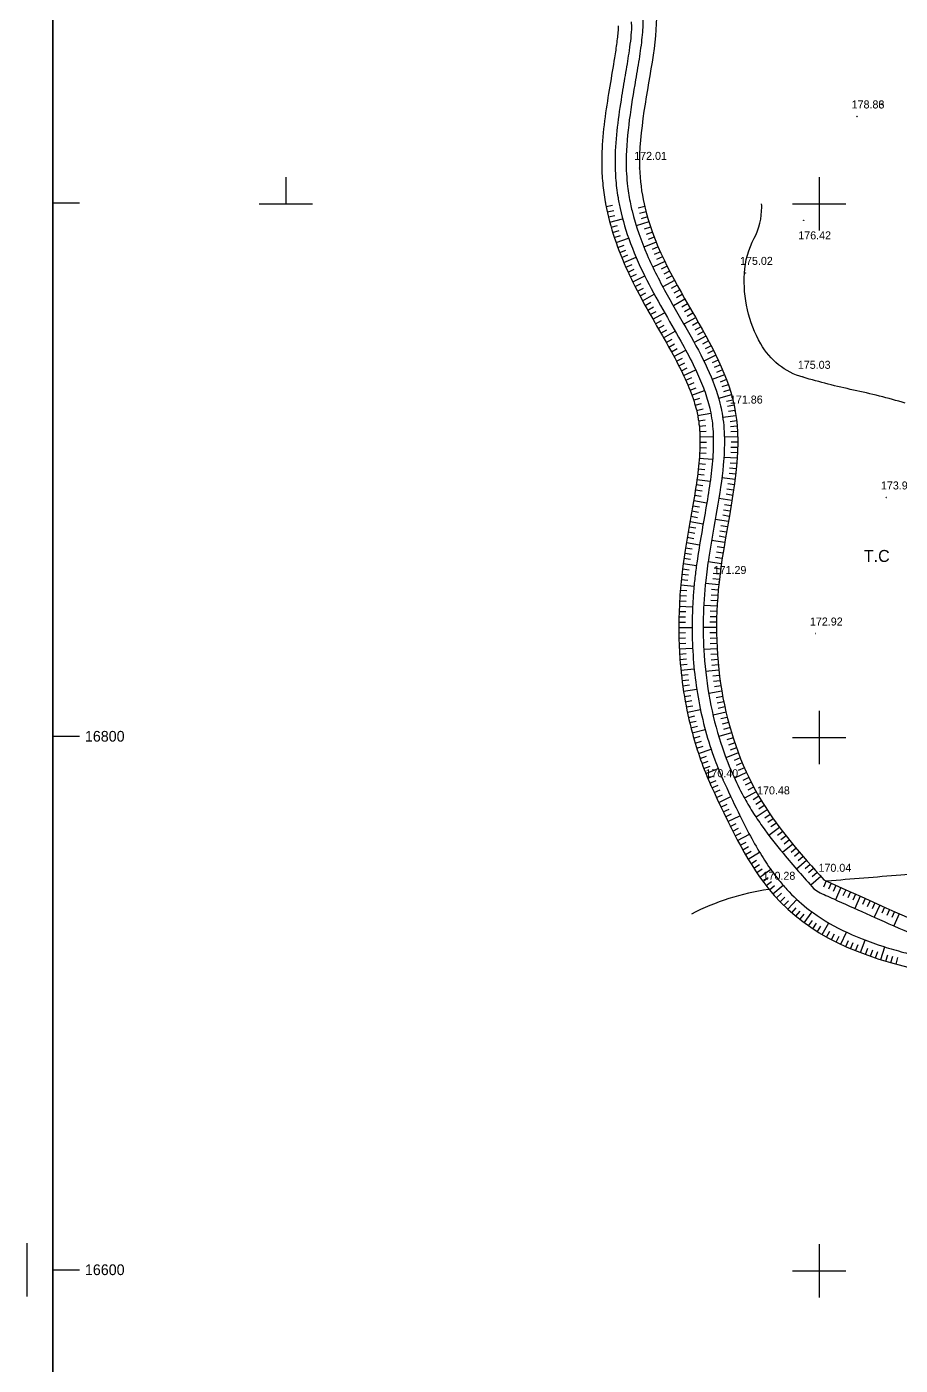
# Model space of a CAD drawing. Extents: x -83928 to -81707, y 15464 to 18601.
# Drawn here: x -83897 to -83570, y 16565 to 17066 of the extents above; entities that cross this region are included whole.
import ezdxf
from ezdxf.enums import TextEntityAlignment as Align

# ---------------------------------------------------------------- set-up
doc = ezdxf.new("R2010")
doc.units = 0
doc.header["$MEASUREMENT"] = 0
doc.linetypes.add('ACAD_ISO03W100', pattern=[30, 12, -18])
for name, color, linetype in [('ALT', 7, 'Continuous'), ('CarPerim', 7, 'Continuous'), ('Carroyage 1', 7, 'Continuous'), ('CarTexte', 7, 'Continuous'), ('CNiv_1', 1, 'Continuous'), ('CONST', 7, 'Continuous'), ('ECOULEMENT', 160, 'ACAD_ISO03W100'), ('POINTS', 3, 'Continuous'), ('Talus', 5, 'Continuous')]:
    doc.layers.add(name, color=color, linetype=linetype)

msp = doc.modelspace()

# ---------------------------------------------------------------- linework, layer by layer
at = {"layer": 'CarPerim'}
for p, q in [((-83887.33, 18600.42), (-83887.33, 17000.42)), ((-83887.33, 17000.42), (-83887.33, 15477.8))]:
    msp.add_line(p, q, dxfattribs=at)
at = {"layer": 'Carroyage 1'}
for p, q in [((-83800, 17010), (-83800, 17000)), ((-83600, 17010), (-83600, 17000)), ((-83887.33, 17000.42), (-83877.33, 17000.42)), ((-83810, 17000), (-83790, 17000)), ((-83610, 17000), (-83590, 17000)), ((-83610, 17000), (-83590, 17000)), ((-83600, 17000), (-83600, 16990)), ((-83887.33, 16810.42), (-83887.33, 16790.42)), ((-83600, 16810), (-83600, 16790)), ((-83887.33, 16800.42), (-83877.33, 16800.42)), ((-83610, 16800), (-83590, 16800)), ((-83897.14, 16610.42), (-83897.14, 16590.42)), ((-83887.33, 16610.42), (-83887.33, 16590.42)), ((-83600, 16610), (-83600, 16590)), ((-83887.33, 16600.42), (-83877.33, 16600.42)), ((-83610, 16600), (-83590, 16600))]:
    msp.add_line(p, q, dxfattribs=at)
at = {"layer": 'CNiv_1', "color": 0}
msp.add_lwpolyline([(-81721.1, 18600.42), (-81721.1, 15464.43), (-83887.33, 15464.43), (-83887.33, 18600.42)], close=True, dxfattribs=at)
at = {"layer": 'CNiv_1'}
for points, elevation in [([(-83567.67, 16925.33, 0.017001), (-83587.1, 16930.23, -0.017484), (-83606, 16935, -0.196137), (-83621.86, 16947.56, -0.143641), (-83628, 16974, -0.108133), (-83624.31, 16987.2, 0.125219), (-83621.5, 16998.75, 0.005275), (-83621.53, 17000)], 175), ([(-83545, 16750.33, -0.003104), (-83569.38, 16748.33, 0.002558), (-83597.07, 16746.08, 0.002558)], 170), ([(-83618.72, 16743.04, 0.000015), (-83619, 16743, 0.081901), (-83647.9, 16733.75)], 170)]:
    msp.add_lwpolyline(points, format="xyb", dxfattribs=dict(at, elevation=elevation))
at = {"layer": 'ECOULEMENT', "linetype": 'ByBlock', "extrusion": (0.000932032, -0.005533, 0.999984)}
for p, q in [((-83670.52, 17068.25, 200.13), (-83670.28, 17066.42, 200.11)), ((-83601.93, 16743.26, 196), (-83600.26, 16742.04, 195.98))]:
    msp.add_line(p, q, dxfattribs=at)
at = {"layer": 'ECOULEMENT', "linetype": 'ByBlock'}
for points, knots in [([(-83830.23, 17287.07, 203.26), (-83827.51, 17285.57, 203.24), (-83824.82, 17284.09, 203.21), (-83819.79, 17281.2, 203.16), (-83817.45, 17279.79, 203.14), (-83813.17, 17276.99, 203.09), (-83811.22, 17275.61, 203.07), (-83808.19, 17273.23, 203.03), (-83807.04, 17272.27, 203.01), (-83804.83, 17270.25, 202.98), (-83803.76, 17269.21, 202.97), (-83800.67, 17265.98, 202.92), (-83798.77, 17263.67, 202.88), (-83793.59, 17256.55, 202.78), (-83790.69, 17251.35, 202.71), (-83785.75, 17240.17, 202.56), (-83783.72, 17234.18, 202.48), (-83780.36, 17221.65, 202.32), (-83779.03, 17215.1, 202.24), (-83776.28, 17197.86, 202.02), (-83775.24, 17186.94, 201.89), (-83774.3, 17173.56, 201.72), (-83774.13, 17170.98, 201.69), (-83773.88, 17166.88, 201.64), (-83773.79, 17165.36, 201.62), (-83773.63, 17162.69, 201.59), (-83773.56, 17161.55, 201.58), (-83773.43, 17159.25, 201.55), (-83773.36, 17158.09, 201.53), (-83773.11, 17154.63, 201.49), (-83772.91, 17152.31, 201.46), (-83772.35, 17147.84, 201.41), (-83772, 17145.69, 201.38), (-83771.16, 17141.91, 201.33), (-83770.73, 17140.27, 201.31), (-83769.9, 17137.77, 201.28), (-83769.58, 17136.88, 201.27), (-83768.52, 17134.24, 201.23), (-83767.7, 17132.53, 201.21), (-83765.86, 17129.24, 201.16), (-83764.85, 17127.65, 201.14), (-83760.91, 17122.07, 201.06), (-83757.56, 17118.39, 201.01), (-83752.53, 17113.6, 200.93), (-83751.01, 17112.23, 200.91), (-83748.34, 17109.93, 200.87), (-83747.19, 17108.97, 200.86), (-83744.85, 17107.1, 200.83), (-83743.67, 17106.18, 200.82), (-83740.08, 17103.5, 200.77), (-83737.61, 17101.82, 200.74), (-83731.06, 17097.86, 200.68), (-83726.83, 17095.76, 200.64), (-83720.46, 17093.42, 200.59), (-83718.6, 17092.83, 200.58), (-83715.38, 17091.95, 200.56), (-83714.04, 17091.62, 200.55), (-83711.33, 17091.04, 200.53), (-83709.97, 17090.79, 200.52), (-83705.86, 17090.1, 200.5), (-83703.1, 17089.73, 200.49), (-83696.8, 17089, 200.46), (-83693.27, 17088.65, 200.45), (-83686.59, 17087.87, 200.42), (-83683.43, 17087.44, 200.4), (-83678.73, 17086.49, 200.37), (-83676.99, 17086.05, 200.36), (-83674.19, 17085.11, 200.34), (-83673.08, 17084.63, 200.33), (-83671.62, 17083.84, 200.32), (-83671.16, 17083.55, 200.32), (-83670.48, 17083.05, 200.31), (-83670.22, 17082.85, 200.3), (-83669.76, 17082.43, 200.3), (-83669.54, 17082.21, 200.29), (-83668.92, 17081.53, 200.28), (-83668.55, 17081.03, 200.28), (-83667.88, 17079.91, 200.26), (-83667.59, 17079.29, 200.25), (-83667.06, 17077.89, 200.23), (-83666.84, 17077.13, 200.22), (-83666.28, 17074.63, 200.19), (-83666.08, 17072.69, 200.17), (-83665.99, 17068.35, 200.12), (-83666.1, 17065.96, 200.09), (-83666.57, 17060.86, 200.03), (-83666.93, 17058.15, 200), (-83667.78, 17052.49, 199.93), (-83668.28, 17049.54, 199.9), (-83669.62, 17041.67, 199.81), (-83670.48, 17036.63, 199.75), (-83671.83, 17026.44, 199.63), (-83672.31, 17021.3, 199.57), (-83672.36, 17014.59, 199.49), (-83672.32, 17012.95, 199.47), (-83672.13, 17009.72, 199.43), (-83671.99, 17008.13, 199.41), (-83671.53, 17004.33, 199.36), (-83671.17, 17002.14, 199.34), (-83670.72, 17000, 199.31)], [0, 0, 0, 0, 9.138787, 9.138787, 17.56416, 17.56416, 25.260352, 25.260352, 30.28287, 30.28287, 35.305388, 35.305388, 45.350425, 45.350425, 64.720492, 64.720492, 84.090558, 84.090558, 103.460624, 103.460624, 133.997086, 133.997086, 141.320115, 141.320115, 145.687262, 145.687262, 148.980281, 148.980281, 152.2733, 152.2733, 158.859337, 158.859337, 164.98289, 164.98289, 169.656938, 169.656938, 172.230332, 172.230332, 177.377121, 177.377121, 182.523909, 182.523909, 196.096598, 196.096598, 201.79541, 201.79541, 206.070107, 206.070107, 210.344803, 210.344803, 218.894196, 218.894196, 232.123931, 232.123931, 237.348737, 237.348737, 240.941197, 240.941197, 244.533658, 244.533658, 251.718579, 251.718579, 261.143982, 261.143982, 270.569384, 270.569384, 276.955429, 276.955429, 282.300633, 282.300633, 285.22463, 285.22463, 287.202598, 287.202598, 289.180565, 289.180565, 293.136501, 293.136501, 297.092437, 297.092437, 301.048372, 301.048372, 308.882033, 308.882033, 316.715694, 316.715694, 324.549354, 324.549354, 332.383015, 332.383015, 344.985249, 344.985249, 357.587484, 357.587484, 361.673134, 361.673134, 365.758783, 365.758783, 371.554392, 371.554392, 371.554392, 371.554392]), ([(-83827.83, 17291.45, 203.31), (-83819.67, 17286.97, 203.23), (-83775.97, 17262.97, 202.8), (-83770.19, 17194.47, 201.96), (-83767.15, 17135, 201.24), (-83744.19, 17111.26, 200.88), (-83712.87, 17091.38, 200.54), (-83643.3, 17096.85, 200.39), (-83670.7, 17034.91, 199.73), (-83666.57, 17004.33, 199.35), (-83665.61, 17000, 199.29)], [0, 0, 0, 0, 27.360031, 146.587102, 172.356963, 203.464582, 238.970025, 287.011846, 359.983844, 372.535882, 372.535882, 372.535882, 372.535882]), ([(-83827.83, 17291.45, 203.31), (-83819.67, 17286.97, 203.23), (-83775.97, 17262.97, 202.8), (-83770.19, 17194.47, 201.96), (-83767.15, 17135, 201.24), (-83744.19, 17111.26, 200.88), (-83712.87, 17091.38, 200.54), (-83643.3, 17096.85, 200.39), (-83670.7, 17034.91, 199.73), (-83666.57, 17004.33, 199.35), (-83665.61, 17000, 199.29)], [0, 0, 0, 0, 27.360031, 146.587102, 172.356963, 203.464582, 238.970025, 287.011846, 359.983844, 372.535882, 372.535882, 372.535882, 372.535882]), ([(-83675.28, 17066.71, 200.13), (-83675.3, 17066.36, 200.12), (-83675.32, 17066, 200.12), (-83675.46, 17064.05, 200.09), (-83675.65, 17062.34, 200.07), (-83676.11, 17058.69, 200.03), (-83676.4, 17056.76, 200.01), (-83677.24, 17051.43, 199.95), (-83677.86, 17047.87, 199.91), (-83679.1, 17040.47, 199.82), (-83679.73, 17036.63, 199.78), (-83680.77, 17028.74, 199.69), (-83681.19, 17024.7, 199.64), (-83681.48, 17018.78, 199.57), (-83681.52, 17016.96, 199.55), (-83681.5, 17013.89, 199.51), (-83681.47, 17012.66, 199.49), (-83681.35, 17010.22, 199.46), (-83681.26, 17009.01, 199.45), (-83680.93, 17005.42, 199.41), (-83680.61, 17003.08, 199.38), (-83680.16, 17000.52, 199.34), (-83680.11, 17000.26, 199.34), (-83680.06, 17000, 199.34)], [313.813405, 313.813405, 313.813405, 313.813405, 315.118123, 315.118123, 320.744784, 320.744784, 326.371444, 326.371444, 335.698653, 335.698653, 345.025863, 345.025863, 354.353073, 354.353073, 358.466552, 358.466552, 361.206136, 361.206136, 363.94572, 363.94572, 369.424889, 369.424889, 370.051749, 370.051749, 370.051749, 370.051749]), ([(-83675.28, 17066.71, 200.13), (-83675.3, 17066.36, 200.12), (-83675.32, 17066, 200.12), (-83675.46, 17064.05, 200.09), (-83675.65, 17062.34, 200.07), (-83676.11, 17058.69, 200.03), (-83676.4, 17056.76, 200.01), (-83677.24, 17051.43, 199.95), (-83677.86, 17047.87, 199.91), (-83679.1, 17040.47, 199.82), (-83679.73, 17036.63, 199.78), (-83680.77, 17028.74, 199.69), (-83681.19, 17024.7, 199.64), (-83681.48, 17018.78, 199.57), (-83681.52, 17016.96, 199.55), (-83681.5, 17013.89, 199.51), (-83681.47, 17012.66, 199.49), (-83681.35, 17010.22, 199.46), (-83681.26, 17009.01, 199.45), (-83680.93, 17005.42, 199.41), (-83680.61, 17003.08, 199.38), (-83680.16, 17000.52, 199.34), (-83680.11, 17000.26, 199.34), (-83680.06, 17000, 199.34)], [313.813405, 313.813405, 313.813405, 313.813405, 315.118123, 315.118123, 320.744784, 320.744784, 326.371444, 326.371444, 335.698653, 335.698653, 345.025863, 345.025863, 354.353073, 354.353073, 358.466552, 358.466552, 361.206136, 361.206136, 363.94572, 363.94572, 369.424889, 369.424889, 370.051749, 370.051749, 370.051749, 370.051749]), ([(-83670.28, 17066.42, 200.11), (-83670.44, 17063.75, 200.07), (-83670.78, 17060.76, 200.04), (-83671.61, 17054.94, 199.97), (-83672.06, 17052.16, 199.94), (-83673.03, 17046.4, 199.87), (-83673.55, 17043.42, 199.84), (-83674.66, 17036.61, 199.76), (-83675.24, 17032.74, 199.72), (-83676.13, 17024.91, 199.63), (-83676.44, 17020.94, 199.58), (-83676.52, 17015.77, 199.52), (-83676.51, 17014.56, 199.5), (-83676.44, 17012.15, 199.47), (-83676.38, 17010.96, 199.46), (-83676.11, 17007.25, 199.41), (-83675.81, 17004.78, 199.38), (-83675.27, 17001.57, 199.34), (-83675.12, 17000.78, 199.33), (-83674.97, 17000, 199.32)], [313.813405, 313.813405, 313.813405, 313.813405, 322.993776, 322.993776, 330.589275, 330.589275, 338.184775, 338.184775, 347.606037, 347.606037, 357.027299, 357.027299, 359.879782, 359.879782, 362.732265, 362.732265, 368.829347, 368.829347, 370.829307, 370.829307, 370.829307, 370.829307]), ([(-83680.06, 17000, 199.34), (-83679.23, 16995.51, 199.28), (-83678.07, 16991.22, 199.23), (-83675.25, 16982.79, 199.12), (-83673.56, 16978.67, 199.06), (-83669.93, 16970.8, 198.95), (-83667.99, 16967.05, 198.9), (-83664.08, 16959.85, 198.8), (-83662.1, 16956.4, 198.76), (-83658.27, 16949.73, 198.66), (-83656.43, 16946.52, 198.62), (-83653.05, 16940.31, 198.53), (-83651.51, 16937.3, 198.49), (-83648.86, 16931.49, 198.42), (-83647.75, 16928.69, 198.38), (-83646.56, 16924.92, 198.33), (-83646.27, 16923.87, 198.32), (-83645.82, 16922.06, 198.29), (-83645.65, 16921.28, 198.28), (-83645.39, 16919.94, 198.27), (-83645.3, 16919.36, 198.26), (-83645.12, 16918.19, 198.24), (-83645.05, 16917.6, 198.24), (-83644.85, 16915.79, 198.21), (-83644.76, 16914.55, 198.2), (-83644.6, 16910.39, 198.15), (-83644.7, 16907.33, 198.11), (-83645.23, 16900.85, 198.04), (-83645.66, 16897.44, 198), (-83646.74, 16890.33, 197.91), (-83647.38, 16886.63, 197.87), (-83648.73, 16878.98, 197.78), (-83649.43, 16875.03, 197.74), (-83650.43, 16868.76, 197.67), (-83650.76, 16866.51, 197.64), (-83651.26, 16862.74, 197.6), (-83651.44, 16861.23, 197.58), (-83651.97, 16856.36, 197.52), (-83652.23, 16853, 197.48), (-83652.73, 16842.92, 197.36), (-83652.67, 16836.19, 197.28), (-83651.5, 16820.03, 197.08), (-83649.97, 16810.65, 196.96), (-83645.71, 16794.86, 196.76), (-83643.41, 16788.32, 196.67), (-83640.58, 16782, 196.59)], [370.051749, 370.051749, 370.051749, 370.051749, 380.825452, 380.825452, 392.226016, 392.226016, 403.62658, 403.62658, 415.027144, 415.027144, 426.427707, 426.427707, 437.828271, 437.828271, 449.228835, 449.228835, 453.669195, 453.669195, 457.022788, 457.022788, 459.539616, 459.539616, 462.056445, 462.056445, 467.090101, 467.090101, 478.371146, 478.371146, 489.652191, 489.652191, 500.933236, 500.933236, 512.214281, 512.214281, 518.376147, 518.376147, 522.400761, 522.400761, 531.282948, 531.282948, 549.047322, 549.047322, 574.233149, 574.233149, 592.709848, 592.709848, 592.709848, 592.709848]), ([(-83680.06, 17000, 199.34), (-83679.23, 16995.51, 199.28), (-83678.07, 16991.22, 199.23), (-83675.25, 16982.79, 199.12), (-83673.56, 16978.67, 199.06), (-83669.93, 16970.8, 198.95), (-83667.99, 16967.05, 198.9), (-83664.08, 16959.85, 198.8), (-83662.1, 16956.4, 198.76), (-83658.27, 16949.73, 198.66), (-83656.43, 16946.52, 198.62), (-83653.05, 16940.31, 198.53), (-83651.51, 16937.3, 198.49), (-83648.86, 16931.49, 198.42), (-83647.75, 16928.69, 198.38), (-83646.56, 16924.92, 198.33), (-83646.27, 16923.87, 198.32), (-83645.82, 16922.06, 198.29), (-83645.65, 16921.28, 198.28), (-83645.39, 16919.94, 198.27), (-83645.3, 16919.36, 198.26), (-83645.12, 16918.19, 198.24), (-83645.05, 16917.6, 198.24), (-83644.85, 16915.79, 198.21), (-83644.76, 16914.55, 198.2), (-83644.6, 16910.39, 198.15), (-83644.7, 16907.33, 198.11), (-83645.23, 16900.85, 198.04), (-83645.66, 16897.44, 198), (-83646.74, 16890.33, 197.91), (-83647.38, 16886.63, 197.87), (-83648.73, 16878.98, 197.78), (-83649.43, 16875.03, 197.74), (-83650.43, 16868.76, 197.67), (-83650.76, 16866.51, 197.64), (-83651.26, 16862.74, 197.6), (-83651.44, 16861.23, 197.58), (-83651.97, 16856.36, 197.52), (-83652.23, 16853, 197.48), (-83652.73, 16842.92, 197.36), (-83652.67, 16836.19, 197.28), (-83651.5, 16820.03, 197.08), (-83649.97, 16810.65, 196.96), (-83645.71, 16794.86, 196.76), (-83643.41, 16788.32, 196.67), (-83640.58, 16782, 196.59)], [370.051749, 370.051749, 370.051749, 370.051749, 380.825452, 380.825452, 392.226016, 392.226016, 403.62658, 403.62658, 415.027144, 415.027144, 426.427707, 426.427707, 437.828271, 437.828271, 449.228835, 449.228835, 453.669195, 453.669195, 457.022788, 457.022788, 459.539616, 459.539616, 462.056445, 462.056445, 467.090101, 467.090101, 478.371146, 478.371146, 489.652191, 489.652191, 500.933236, 500.933236, 512.214281, 512.214281, 518.376147, 518.376147, 522.400761, 522.400761, 531.282948, 531.282948, 549.047322, 549.047322, 574.233149, 574.233149, 592.709848, 592.709848, 592.709848, 592.709848]), ([(-83674.97, 17000, 199.32), (-83674.08, 16995.48, 199.26), (-83672.84, 16991.15, 199.21), (-83669.65, 16982.15, 199.09), (-83667.61, 16977.53, 199.03), (-83663.25, 16968.71, 198.91), (-83660.93, 16964.49, 198.85), (-83656.31, 16956.34, 198.74), (-83654.02, 16952.4, 198.68), (-83650.21, 16945.6, 198.59), (-83648.64, 16942.68, 198.55), (-83646.06, 16937.46, 198.48), (-83644.99, 16935.13, 198.45), (-83643.13, 16930.53, 198.39), (-83642.33, 16928.26, 198.36), (-83641.36, 16924.88, 198.31), (-83641.08, 16923.75, 198.3), (-83640.55, 16921.32, 198.27), (-83640.32, 16920.02, 198.25), (-83639.97, 16917.36, 198.22), (-83639.85, 16916, 198.2), (-83639.61, 16911.83, 198.15), (-83639.64, 16908.92, 198.11), (-83640, 16902.9, 198.04), (-83640.33, 16899.77, 198.01), (-83641.2, 16893.34, 197.93), (-83641.73, 16890.03, 197.89), (-83642.89, 16883.25, 197.82), (-83643.52, 16879.78, 197.78), (-83644.74, 16872.71, 197.69), (-83645.33, 16869.1, 197.65), (-83646.1, 16863.63, 197.59), (-83646.34, 16861.8, 197.57), (-83646.77, 16858.03, 197.52), (-83646.95, 16856.09, 197.5), (-83647.26, 16852.2, 197.46), (-83647.37, 16850.26, 197.43), (-83647.62, 16844.43, 197.36), (-83647.65, 16840.54, 197.32), (-83647.32, 16828.92, 197.18), (-83646.53, 16821.23, 197.08), (-83643.74, 16806.13, 196.89), (-83641.74, 16798.73, 196.79), (-83638.15, 16789.04, 196.67), (-83637.13, 16786.52, 196.63), (-83636.02, 16784.04, 196.6)], [370.829307, 370.829307, 370.829307, 370.829307, 382.405527, 382.405527, 395.981707, 395.981707, 409.557886, 409.557886, 423.134066, 423.134066, 433.685086, 433.685086, 442.402159, 442.402159, 451.119233, 451.119233, 455.497301, 455.497301, 460.593747, 460.593747, 465.690193, 465.690193, 475.883086, 475.883086, 486.075978, 486.075978, 496.26887, 496.26887, 506.461762, 506.461762, 516.654655, 516.654655, 521.682185, 521.682185, 526.971758, 526.971758, 532.261332, 532.261332, 542.84048, 542.84048, 563.998775, 563.998775, 585.15707, 585.15707, 592.709848, 592.709848, 592.709848, 592.709848]), ([(-83670.72, 17000, 199.31), (-83670.54, 16999.12, 199.3), (-83670.34, 16998.25, 199.29), (-83668.73, 16991.61, 199.2), (-83666.76, 16986.14, 199.13), (-83662.19, 16975.7, 198.99), (-83659.6, 16970.73, 198.92), (-83654.27, 16961.11, 198.79), (-83651.54, 16956.46, 198.72), (-83646.41, 16947.35, 198.6), (-83644, 16942.89, 198.54), (-83639.93, 16934.04, 198.42), (-83638.28, 16929.66, 198.36), (-83636.87, 16924.04, 198.29), (-83636.6, 16922.82, 198.27), (-83636.11, 16920.07, 198.24), (-83635.91, 16918.53, 198.22), (-83635.63, 16915.38, 198.18), (-83635.54, 16913.78, 198.16), (-83635.46, 16908.91, 198.1), (-83635.62, 16905.55, 198.06), (-83636.44, 16896.72, 197.96), (-83637.32, 16891.1, 197.89), (-83639.3, 16879.56, 197.76), (-83640.41, 16873.64, 197.69), (-83641.77, 16864.69, 197.59), (-83642.17, 16861.75, 197.55), (-83643.5, 16849.46, 197.41), (-83643.72, 16840.07, 197.3), (-83642.32, 16819.52, 197.05), (-83640.29, 16808.43, 196.91), (-83635.6, 16793.96, 196.72), (-83634.15, 16790.12, 196.67), (-83631.22, 16783.47, 196.58), (-83629.81, 16780.62, 196.54), (-83627.24, 16775.9, 196.47), (-83626.13, 16774.01, 196.45), (-83623.8, 16770.3, 196.4), (-83622.59, 16768.49, 196.37), (-83618.82, 16763.15, 196.29), (-83616.14, 16759.74, 196.25), (-83609.65, 16751.9, 196.13), (-83605.77, 16747.56, 196.07), (-83601.93, 16743.26, 196)], [371.554392, 371.554392, 371.554392, 371.554392, 373.930083, 373.930083, 389.825561, 389.825561, 405.721039, 405.721039, 421.616516, 421.616516, 437.511994, 437.511994, 453.407472, 453.407472, 457.787077, 457.787077, 463.259762, 463.259762, 468.732447, 468.732447, 479.677817, 479.677817, 496.870174, 496.870174, 514.062532, 514.062532, 522.339136, 522.339136, 548.44304, 548.44304, 580.263148, 580.263148, 592.041207, 592.041207, 601.207113, 601.207113, 607.526406, 607.526406, 613.845699, 613.845699, 626.484285, 626.484285, 643.622626, 643.622626, 643.622626, 643.622626]), ([(-83665.61, 17000, 199.29), (-83659.05, 16970.47, 198.92), (-83618.57, 16931.78, 198.32), (-83644.4, 16851.66, 197.44), (-83633.68, 16786.29, 196.62), (-83606.51, 16755.88, 196.17), (-83598.2, 16746.6, 196.03)], [372.535882, 372.535882, 372.535882, 372.535882, 458.160844, 522.362247, 606.574802, 643.622626, 643.622626, 643.622626, 643.622626]), ([(-83665.61, 17000, 199.29), (-83659.05, 16970.47, 198.92), (-83618.57, 16931.78, 198.32), (-83644.4, 16851.66, 197.44), (-83633.68, 16786.29, 196.62), (-83606.51, 16755.88, 196.17), (-83598.2, 16746.6, 196.03)], [372.535882, 372.535882, 372.535882, 372.535882, 458.160844, 522.362247, 606.574802, 643.622626, 643.622626, 643.622626, 643.622626]), ([(-83636.04, 16784.1, 196.6), (-83634.16, 16780.03, 196.55), (-83632.29, 16775.99, 196.49), (-83627.7, 16766.56, 196.36), (-83624.95, 16761.27, 196.29), (-83620.65, 16754.22, 196.19), (-83619.27, 16752.12, 196.16), (-83616.8, 16748.66, 196.11), (-83615.72, 16747.26, 196.09), (-83613.51, 16744.57, 196.05), (-83612.36, 16743.29, 196.04), (-83608.81, 16739.59, 195.98), (-83606.28, 16737.33, 195.94), (-83599.82, 16732.41, 195.87), (-83595.72, 16729.89, 195.82), (-83586.51, 16725.37, 195.74), (-83581.41, 16723.36, 195.7), (-83573.32, 16720.81, 195.64), (-83570.82, 16720.09, 195.63), (-83566.29, 16718.9, 195.6), (-83564.32, 16718.42, 195.59), (-83560.24, 16717.49, 195.56), (-83558.13, 16717.03, 195.55), (-83552.11, 16715.77, 195.52), (-83548.14, 16714.96, 195.49), (-83540.36, 16713.2, 195.45), (-83536.56, 16712.26, 195.42), (-83530.86, 16710.46, 195.38), (-83528.8, 16709.72, 195.37), (-83524.92, 16708.02, 195.34), (-83523.1, 16707.08, 195.32), (-83520.37, 16705.22, 195.29), (-83519.36, 16704.42, 195.28), (-83517.51, 16702.59, 195.25), (-83516.68, 16701.57, 195.23), (-83515.45, 16699.51, 195.2), (-83515.01, 16698.52, 195.19), (-83514.37, 16696.42, 195.16), (-83514.18, 16695.32, 195.15), (-83514.11, 16693.58, 195.13), (-83514.13, 16692.95, 195.12), (-83514.23, 16691.83, 195.11), (-83514.3, 16691.34, 195.1), (-83514.48, 16690.39, 195.09), (-83514.59, 16689.93, 195.09), (-83515.08, 16688.12, 195.07), (-83515.57, 16686.84, 195.05), (-83516.64, 16684.35, 195.03), (-83517.23, 16683.14, 195.01), (-83518.39, 16680.77, 194.99), (-83518.97, 16679.61, 194.98), (-83520.03, 16677.39, 194.95), (-83520.51, 16676.33, 194.94), (-83521.1, 16674.8, 194.92), (-83521.27, 16674.29, 194.92), (-83521.64, 16673.06, 194.91), (-83521.79, 16672.35, 194.9), (-83521.99, 16670.98, 194.88), (-83522.03, 16670.32, 194.87), (-83522.01, 16668.63, 194.85), (-83521.87, 16667.62, 194.84), (-83521.33, 16665.59, 194.81), (-83520.93, 16664.56, 194.8), (-83519.86, 16662.48, 194.77), (-83519.19, 16661.41, 194.76), (-83517.59, 16659.26, 194.73), (-83516.66, 16658.17, 194.71), (-83513.51, 16654.89, 194.66), (-83510.94, 16652.7, 194.63), (-83505.19, 16648.33, 194.56), (-83502.01, 16646.15, 194.52), (-83495.37, 16641.8, 194.45), (-83491.91, 16639.62, 194.41), (-83486.57, 16636.19, 194.35), (-83484.68, 16634.97, 194.33), (-83481.68, 16632.97, 194.3), (-83480.55, 16632.2, 194.29), (-83478.34, 16630.66, 194.26), (-83477.25, 16629.89, 194.25), (-83474.05, 16627.58, 194.21), (-83471.99, 16626.05, 194.18), (-83465.98, 16621.48, 194.11), (-83462.22, 16618.51, 194.06), (-83454.59, 16612.57, 193.97), (-83450.76, 16609.66, 193.92), (-83443.21, 16604.52, 193.83), (-83439.51, 16602.3, 193.8), (-83433.94, 16599.68, 193.75), (-83432.11, 16598.93, 193.73), (-83428.96, 16597.84, 193.71), (-83427.65, 16597.45, 193.7), (-83424.97, 16596.79, 193.68), (-83423.6, 16596.5, 193.68), (-83419.39, 16595.81, 193.66), (-83416.45, 16595.56, 193.64), (-83407.4, 16595.31, 193.61), (-83400.98, 16595.84, 193.6), (-83387.81, 16597.77, 193.58), (-83381.04, 16599.17, 193.58), (-83371.49, 16601.38, 193.57), (-83368.67, 16602.06, 193.57), (-83363.06, 16603.43, 193.57), (-83360.27, 16604.12, 193.57), (-83351.93, 16606.17, 193.57), (-83346.42, 16607.5, 193.57), (-83336.29, 16609.65, 193.56), (-83331.69, 16610.52, 193.56), (-83323.43, 16611.72, 193.55), (-83319.79, 16612.13, 193.54), (-83313.78, 16612.55, 193.53), (-83311.42, 16612.65, 193.52), (-83306.69, 16612.71, 193.51), (-83304.32, 16612.66, 193.5), (-83297.2, 16612.31, 193.47), (-83292.45, 16611.79, 193.45), (-83278.25, 16609.4, 193.38), (-83268.85, 16606.69, 193.31), (-83255.62, 16601.22, 193.21), (-83251.57, 16599.31, 193.17), (-83243.09, 16594.81, 193.09), (-83238.67, 16592.14, 193.04), (-83231.88, 16587.53, 192.97), (-83229.43, 16585.76, 192.94), (-83224.62, 16582.04, 192.88), (-83222.25, 16580.09, 192.85), (-83215.38, 16574.02, 192.75), (-83211.09, 16569.66, 192.69), (-83203.5, 16560.41, 192.55), (-83200.2, 16555.52, 192.48), (-83196.5, 16548.1, 192.38), (-83195.5, 16545.76, 192.35), (-83193.94, 16541.26, 192.29), (-83193.35, 16539.1, 192.26), (-83192.41, 16534.36, 192.2), (-83192.13, 16531.81, 192.17), (-83191.95, 16526.72, 192.11), (-83192.06, 16524.17, 192.08), (-83192.8, 16517.25, 192), (-83193.76, 16512.88, 191.95), (-83196.35, 16504.23, 191.85), (-83197.97, 16499.93, 191.81), (-83201.62, 16491.37, 191.72), (-83203.65, 16487.11, 191.67), (-83208.76, 16476.78, 191.56), (-83211.93, 16470.72, 191.5), (-83217.85, 16458.68, 191.37), (-83220.61, 16452.71, 191.31), (-83223.49, 16445.03, 191.23), (-83224.11, 16443.25, 191.21), (-83225.26, 16439.68, 191.17), (-83225.8, 16437.89, 191.15), (-83227.29, 16432.5, 191.09), (-83228.14, 16428.88, 191.05), (-83230.61, 16416.86, 190.91), (-83231.78, 16408.36, 190.81), (-83232.96, 16399.74, 190.71)], [0, 0, 0, 0, 12.921922, 12.921922, 31.007344, 31.007344, 39.175766, 39.175766, 45.158972, 45.158972, 51.142179, 51.142179, 63.108591, 63.108591, 79.36852, 79.36852, 95.628448, 95.628448, 102.462963, 102.462963, 107.482534, 107.482534, 112.502105, 112.502105, 121.529669, 121.529669, 130.557233, 130.557233, 136.053573, 136.053573, 141.549912, 141.549912, 145.105644, 145.105644, 148.661377, 148.661377, 151.475291, 151.475291, 154.289206, 154.289206, 155.863305, 155.863305, 157.086562, 157.086562, 158.309819, 158.309819, 161.953134, 161.953134, 165.596448, 165.596448, 169.239763, 169.239763, 172.883078, 172.883078, 174.875795, 174.875795, 177.972295, 177.972295, 181.068795, 181.068795, 186.053798, 186.053798, 191.0388, 191.0388, 196.023803, 196.023803, 201.008806, 201.008806, 210.935564, 210.935564, 220.862323, 220.862323, 230.789081, 230.789081, 236.25587, 236.25587, 239.605583, 239.605583, 242.955297, 242.955297, 249.654723, 249.654723, 263.053576, 263.053576, 277.972828, 277.972828, 292.892079, 292.892079, 300.083353, 300.083353, 305.092885, 305.092885, 310.102416, 310.102416, 320.12148, 320.12148, 339.900943, 339.900943, 359.680405, 359.680405, 368.005418, 368.005418, 376.330431, 376.330431, 392.980457, 392.980457, 406.869599, 406.869599, 417.742702, 417.742702, 424.703575, 424.703575, 431.664447, 431.664447, 445.586192, 445.586192, 473.429682, 473.429682, 485.91182, 485.91182, 500.053504, 500.053504, 508.214076, 508.214076, 516.374648, 516.374648, 532.695791, 532.695791, 549.016934, 549.016934, 556.318908, 556.318908, 562.836698, 562.836698, 570.405635, 570.405635, 577.974571, 577.974571, 591.132953, 591.132953, 604.291334, 604.291334, 617.449715, 617.449715, 636.322466, 636.322466, 655.195218, 655.195218, 660.908099, 660.908099, 666.620981, 666.620981, 678.046745, 678.046745, 704.4386, 704.4386, 704.4386, 704.4386]), ([(-83600.26, 16742.04, 195.98), (-83598.36, 16741.18, 195.97), (-83596.45, 16740.31, 195.95), (-83590.63, 16737.68, 195.9), (-83586.64, 16735.89, 195.87), (-83573.7, 16730.09, 195.76), (-83563.76, 16725.7, 195.67), (-83549.3, 16719.43, 195.55), (-83547.79, 16718.78, 195.54), (-83545.12, 16717.62, 195.52), (-83543.98, 16717.13, 195.51), (-83541.66, 16716.14, 195.49), (-83540.48, 16715.63, 195.48), (-83536.92, 16714.14, 195.45), (-83534.52, 16713.17, 195.43), (-83530.37, 16711.64, 195.4), (-83528.61, 16711.04, 195.38), (-83525.6, 16710.17, 195.36), (-83524.34, 16709.85, 195.36), (-83522.12, 16709.43, 195.34), (-83521.16, 16709.29, 195.34), (-83519.4, 16709.17, 195.33), (-83518.62, 16709.17, 195.33), (-83517.14, 16709.3, 195.33), (-83516.47, 16709.41, 195.33), (-83515.2, 16709.78, 195.33), (-83514.61, 16710, 195.33), (-83513.44, 16710.63, 195.33), (-83512.86, 16711.03, 195.34), (-83511.82, 16712.03, 195.34), (-83511.35, 16712.62, 195.35), (-83510.62, 16713.89, 195.36), (-83510.35, 16714.57, 195.37), (-83510.07, 16715.67, 195.38), (-83510, 16716.1, 195.39), (-83509.96, 16716.52, 195.39)], [0, 0, 0, 0, 7.979379, 7.979379, 23.938138, 23.938138, 55.855654, 55.855654, 59.483437, 59.483437, 62.079803, 62.079803, 64.67617, 64.67617, 69.868902, 69.868902, 73.851345, 73.851345, 76.876408, 76.876408, 79.267268, 79.267268, 81.208717, 81.208717, 82.787649, 82.787649, 84.088857, 84.088857, 85.390064, 85.390064, 86.691271, 86.691271, 87.992479, 87.992479, 88.82087, 88.82087, 88.82087, 88.82087])]:
    msp.add_open_spline(points, degree=3, knots=knots, dxfattribs=at)
for points in [[(-83640.58, 16782, 196.59), (-83619.17, 16743.6, 196.06), (-83563.77, 16713.17, 195.52), (-83519.21, 16692.4, 195.13), (-83526.23, 16675.17, 194.95), (-83484.25, 16628.67, 194.25), (-83428.06, 16592.41, 193.64), (-83367.59, 16597.18, 193.51), (-83309.91, 16607.67, 193.45), (-83232.38, 16581.68, 192.9), (-83197.77, 16535.71, 192.24), (-83227.83, 16447.67, 191.27), (-83237.92, 16400.42, 190.73)], [(-83640.58, 16782, 196.59), (-83619.17, 16743.6, 196.06), (-83563.77, 16713.17, 195.52), (-83519.21, 16692.4, 195.13), (-83526.23, 16675.17, 194.95), (-83484.25, 16628.67, 194.25), (-83428.06, 16592.41, 193.64), (-83367.59, 16597.18, 193.51), (-83309.91, 16607.67, 193.45), (-83232.38, 16581.68, 192.9), (-83197.77, 16535.71, 192.24), (-83227.83, 16447.67, 191.27), (-83237.92, 16400.42, 190.73)], [(-83598.2, 16746.6, 196.03), (-83542.76, 16722.05, 195.56), (-83514.93, 16717.09, 195.41), (-83516.68, 16724.84, 195.51)]]:
    msp.add_spline(points, degree=3, dxfattribs=at)
at = {"layer": 'POINTS', "extrusion": (0.002059, -0.012217, 0.999923)}
for centre in [(-83586.01, 17031.83, -182.42), (-83586, 17031.85, -182.42), (-83667.55, 17012.56, -182.42), (-83606.02, 16992.89, -182.42), (-83606.01, 16992.9, -182.42), (-83627.86, 16973.17, -182.42), (-83627.85, 16973.19, -182.42), (-83606.2, 16934.2, -182.42), (-83606.18, 16934.22, -182.42), (-83631.64, 16921.19, -182.42), (-83575.02, 16888.97, -182.42), (-83575.01, 16888.99, -182.42), (-83637.75, 16857.28, -182.42), (-83601.63, 16837.97, -182.42), (-83601.63, 16837.97, -182.42), (-83640.83, 16781.09, -182.42), (-83640.83, 16781.09, -182.42), (-83621.46, 16774.66, -182.42), (-83621.46, 16774.66, -182.42), (-83598.43, 16745.64, -182.42), (-83598.43, 16745.64, -182.42), (-83619.4, 16742.64, -182.42), (-83619.4, 16742.64, -182.42)]:
    msp.add_circle(centre, 0.05, dxfattribs=at)
at = {"layer": 'Talus'}
for p, q in [((-83679.87, 16999.02, 199.33), (-83677.42, 16999.5, 199.32)), ((-83679.46, 16997.06, 199.3), (-83677.02, 16997.6, 199.3)), ((-83665.39, 16999.03, 199.28), (-83667.82, 16998.45, 199.28)), ((-83664.9, 16997.09, 199.26), (-83667.32, 16996.45, 199.26)), ((-83679.01, 16995.11, 199.28), (-83676.58, 16995.7, 199.28)), ((-83678.52, 16993.17, 199.25), (-83673.69, 16994.46, 199.25)), ((-83677.98, 16991.25, 199.23), (-83675.58, 16991.94, 199.23)), ((-83663.79, 16993.24, 199.21), (-83668.56, 16991.75, 199.2)), ((-83664.37, 16995.16, 199.23), (-83666.77, 16994.46, 199.23)), ((-83663.17, 16991.34, 199.18), (-83665.54, 16990.54, 199.18)), ((-83677.41, 16989.33, 199.2), (-83675.02, 16990.07, 199.2)), ((-83676.8, 16987.43, 199.18), (-83674.43, 16988.21, 199.18)), ((-83676.15, 16985.54, 199.15), (-83671.44, 16987.2, 199.16)), ((-83662.51, 16989.45, 199.16), (-83664.86, 16988.6, 199.15)), ((-83661.81, 16987.58, 199.13), (-83664.15, 16986.68, 199.13)), ((-83675.47, 16983.66, 199.13), (-83673.13, 16984.53, 199.13)), ((-83674.76, 16981.79, 199.1), (-83672.43, 16982.7, 199.11)), ((-83661.08, 16985.72, 199.11), (-83665.71, 16983.84, 199.1)), ((-83660.31, 16983.88, 199.08), (-83662.61, 16982.89, 199.08)), ((-83659.51, 16982.04, 199.06), (-83661.79, 16981.02, 199.05)), ((-83674.01, 16979.93, 199.08), (-83671.7, 16980.88, 199.08)), ((-83673.24, 16978.09, 199.05), (-83668.64, 16980.06, 199.06)), ((-83672.43, 16976.26, 199.03), (-83670.15, 16977.28, 199.03)), ((-83657.82, 16978.42, 199.01), (-83662.32, 16976.24, 199)), ((-83658.68, 16980.22, 199.03), (-83660.94, 16979.17, 199.03)), ((-83656.94, 16976.62, 198.98), (-83659.18, 16975.51, 198.98)), ((-83671.6, 16974.44, 199), (-83669.34, 16975.49, 199.01)), ((-83670.75, 16972.63, 198.98), (-83668.5, 16973.71, 198.98)), ((-83669.88, 16970.83, 198.95), (-83665.39, 16973.05, 198.97)), ((-83654.17, 16971.3, 198.91), (-83658.58, 16968.93, 198.9)), ((-83656.04, 16974.84, 198.96), (-83658.26, 16973.7, 198.95)), ((-83655.11, 16973.06, 198.94), (-83657.33, 16971.9, 198.93)), ((-83668.98, 16969.04, 198.93), (-83666.75, 16970.17, 198.94)), ((-83668.06, 16967.26, 198.91), (-83665.85, 16968.42, 198.91)), ((-83667.13, 16965.49, 198.88), (-83664.93, 16966.67, 198.89)), ((-83666.19, 16963.73, 198.86), (-83661.79, 16966.12, 198.87)), ((-83653.22, 16969.54, 198.89), (-83655.41, 16968.34, 198.88)), ((-83652.25, 16967.79, 198.86), (-83654.44, 16966.57, 198.86)), ((-83651.28, 16966.04, 198.84), (-83653.46, 16964.82, 198.83)), ((-83665.23, 16961.98, 198.83), (-83663.04, 16963.18, 198.84)), ((-83664.26, 16960.23, 198.81), (-83662.07, 16961.45, 198.82)), ((-83650.29, 16964.3, 198.81), (-83654.64, 16961.83, 198.8)), ((-83649.3, 16962.56, 198.79), (-83651.47, 16961.32, 198.78)), ((-83648.31, 16960.83, 198.77), (-83650.48, 16959.58, 198.76)), ((-83663.28, 16958.49, 198.79), (-83661.1, 16959.71, 198.79)), ((-83662.29, 16956.75, 198.76), (-83657.95, 16959.22, 198.78)), ((-83661.3, 16955.01, 198.74), (-83659.13, 16956.25, 198.75)), ((-83646.32, 16957.36, 198.72), (-83650.66, 16954.88, 198.7)), ((-83647.32, 16959.09, 198.74), (-83649.48, 16957.85, 198.73)), ((-83660.3, 16953.27, 198.71), (-83658.14, 16954.52, 198.72)), ((-83659.31, 16951.54, 198.69), (-83657.14, 16952.78, 198.7)), ((-83658.32, 16949.8, 198.67), (-83653.97, 16952.28, 198.68)), ((-83645.33, 16955.62, 198.69), (-83647.51, 16954.39, 198.69)), ((-83644.35, 16953.88, 198.67), (-83646.53, 16952.65, 198.66)), ((-83643.37, 16952.13, 198.65), (-83645.56, 16950.92, 198.64)), ((-83657.33, 16948.06, 198.64), (-83655.15, 16949.3, 198.65)), ((-83656.35, 16946.32, 198.62), (-83654.17, 16947.54, 198.63)), ((-83655.38, 16944.57, 198.59), (-83653.19, 16945.78, 198.6)), ((-83642.41, 16950.38, 198.62), (-83646.8, 16947.99, 198.61)), ((-83641.46, 16948.62, 198.6), (-83643.66, 16947.44, 198.59)), ((-83640.52, 16946.85, 198.57), (-83642.74, 16945.7, 198.57)), ((-83654.42, 16942.82, 198.57), (-83650.02, 16945.2, 198.58)), ((-83653.48, 16941.05, 198.54), (-83651.26, 16942.22, 198.55)), ((-83638.72, 16943.28, 198.53), (-83643.21, 16941.09, 198.51)), ((-83639.61, 16945.07, 198.55), (-83641.84, 16943.95, 198.54)), ((-83637.85, 16941.48, 198.5), (-83640.12, 16940.42, 198.5)), ((-83652.55, 16939.28, 198.52), (-83650.33, 16940.42, 198.53)), ((-83651.65, 16937.49, 198.5), (-83649.41, 16938.6, 198.5)), ((-83650.78, 16935.69, 198.47), (-83646.26, 16937.83, 198.48)), ((-83635.45, 16935.98, 198.43), (-83640.09, 16934.12, 198.42)), ((-83637.02, 16939.66, 198.48), (-83639.3, 16938.64, 198.47)), ((-83636.22, 16937.83, 198.45), (-83638.52, 16936.85, 198.45)), ((-83649.95, 16933.88, 198.45), (-83647.67, 16934.9, 198.45)), ((-83649.15, 16932.04, 198.42), (-83646.84, 16933.02, 198.43)), ((-83648.39, 16930.19, 198.4), (-83646.07, 16931.11, 198.4)), ((-83634.73, 16934.12, 198.4), (-83637.07, 16933.24, 198.4)), ((-83634.05, 16932.24, 198.38), (-83636.41, 16931.42, 198.38)), ((-83647.69, 16928.32, 198.37), (-83642.98, 16930.01, 198.38)), ((-83647.04, 16926.43, 198.35), (-83644.66, 16927.2, 198.35)), ((-83632.85, 16928.42, 198.33), (-83637.66, 16927.06, 198.33)), ((-83633.42, 16930.34, 198.35), (-83635.81, 16929.59, 198.35)), ((-83632.33, 16926.49, 198.3), (-83634.75, 16925.88, 198.3)), ((-83646.46, 16924.52, 198.32), (-83644.05, 16925.2, 198.32)), ((-83645.95, 16922.58, 198.3), (-83643.52, 16923.17, 198.3)), ((-83645.53, 16920.63, 198.27), (-83640.62, 16921.58, 198.27)), ((-83631.87, 16924.55, 198.28), (-83634.32, 16924.02, 198.28)), ((-83631.48, 16922.58, 198.25), (-83633.94, 16922.14, 198.26)), ((-83645.19, 16918.66, 198.25), (-83642.72, 16919.02, 198.25)), ((-83644.95, 16916.67, 198.22), (-83642.46, 16916.92, 198.22)), ((-83631.16, 16920.61, 198.23), (-83636.11, 16919.9, 198.24)), ((-83630.91, 16918.63, 198.2), (-83633.4, 16918.35, 198.21)), ((-83630.72, 16916.64, 198.18), (-83633.22, 16916.44, 198.19)), ((-83644.78, 16914.68, 198.2), (-83642.29, 16914.83, 198.19)), ((-83644.69, 16912.68, 198.18), (-83639.7, 16912.82, 198.16)), ((-83644.67, 16910.68, 198.15), (-83642.17, 16910.67, 198.14)), ((-83630.53, 16912.64, 198.13), (-83635.52, 16912.53, 198.15)), ((-83630.6, 16914.64, 198.16), (-83633.09, 16914.52, 198.16)), ((-83630.51, 16910.64, 198.11), (-83633.01, 16910.65, 198.11)), ((-83644.79, 16906.68, 198.1), (-83642.29, 16906.55, 198.09)), ((-83644.7, 16908.68, 198.13), (-83642.2, 16908.61, 198.12)), ((-83630.61, 16906.64, 198.06), (-83633.11, 16906.76, 198.07)), ((-83630.54, 16908.64, 198.08), (-83633.03, 16908.71, 198.09)), ((-83645.29, 16900.71, 198.03), (-83642.81, 16900.43, 198.02)), ((-83645.09, 16902.69, 198.06), (-83642.6, 16902.46, 198.05)), ((-83644.92, 16904.69, 198.08), (-83639.93, 16904.31, 198.06)), ((-83630.72, 16904.65, 198.04), (-83635.71, 16904.98, 198.05)), ((-83631.06, 16900.66, 197.99), (-83633.54, 16900.91, 198)), ((-83630.87, 16902.65, 198.01), (-83633.36, 16902.86, 198.02)), ((-83645.79, 16896.74, 197.99), (-83640.83, 16896.06, 197.96)), ((-83645.53, 16898.72, 198.01), (-83643.05, 16898.41, 198)), ((-83631.51, 16896.69, 197.94), (-83636.47, 16897.32, 197.97)), ((-83631.27, 16898.67, 197.97), (-83633.75, 16898.96, 197.98)), ((-83646.68, 16890.8, 197.92), (-83644.22, 16890.4, 197.91)), ((-83646.37, 16892.78, 197.94), (-83643.9, 16892.39, 197.93)), ((-83646.07, 16894.76, 197.96), (-83643.6, 16894.39, 197.95)), ((-83632.35, 16890.75, 197.87), (-83634.82, 16891.13, 197.89)), ((-83632.05, 16892.73, 197.9), (-83634.53, 16893.09, 197.91)), ((-83631.77, 16894.7, 197.92), (-83634.25, 16895.05, 197.93)), ((-83647.35, 16886.86, 197.87), (-83644.88, 16886.44, 197.86)), ((-83647.01, 16888.83, 197.9), (-83642.08, 16888, 197.87)), ((-83632.67, 16888.77, 197.85), (-83637.6, 16889.57, 197.88)), ((-83632.99, 16886.8, 197.83), (-83635.46, 16887.21, 197.84)), ((-83648.38, 16880.95, 197.81), (-83643.46, 16880.08, 197.78)), ((-83648.03, 16882.92, 197.83), (-83645.57, 16882.49, 197.82)), ((-83647.69, 16884.89, 197.85), (-83645.22, 16884.46, 197.84)), ((-83634.01, 16880.89, 197.76), (-83638.94, 16881.75, 197.79)), ((-83633.67, 16882.86, 197.78), (-83636.13, 16883.29, 197.8)), ((-83633.32, 16884.83, 197.8), (-83635.79, 16885.25, 197.82)), ((-83649.07, 16877.01, 197.76), (-83646.6, 16876.58, 197.75)), ((-83648.73, 16878.98, 197.78), (-83646.26, 16878.55, 197.77)), ((-83634.7, 16876.95, 197.71), (-83637.17, 16877.38, 197.73)), ((-83634.36, 16878.92, 197.74), (-83636.82, 16879.35, 197.75)), ((-83650.05, 16871.09, 197.69), (-83647.59, 16870.7, 197.68)), ((-83649.73, 16873.07, 197.71), (-83644.8, 16872.25, 197.69)), ((-83649.41, 16875.04, 197.74), (-83646.94, 16874.62, 197.72)), ((-83635.39, 16873.01, 197.67), (-83640.31, 16873.84, 197.69)), ((-83635.72, 16871.03, 197.65), (-83638.18, 16871.44, 197.66)), ((-83635.05, 16874.98, 197.69), (-83637.51, 16875.4, 197.7)), ((-83650.66, 16867.14, 197.65), (-83648.18, 16866.78, 197.63)), ((-83650.36, 16869.12, 197.67), (-83647.89, 16868.74, 197.66)), ((-83636.64, 16865.11, 197.58), (-83641.59, 16865.82, 197.6)), ((-83636.35, 16867.08, 197.6), (-83638.82, 16867.46, 197.61)), ((-83636.04, 16869.06, 197.62), (-83638.51, 16869.45, 197.64)), ((-83651.44, 16861.19, 197.58), (-83648.96, 16860.9, 197.57)), ((-83651.2, 16863.18, 197.6), (-83648.72, 16862.86, 197.59)), ((-83650.94, 16865.16, 197.62), (-83645.98, 16864.48, 197.6)), ((-83637.18, 16861.14, 197.53), (-83639.66, 16861.45, 197.54)), ((-83636.92, 16863.13, 197.55), (-83639.4, 16863.46, 197.57)), ((-83651.86, 16857.21, 197.53), (-83646.88, 16856.75, 197.51)), ((-83651.66, 16859.2, 197.55), (-83649.17, 16858.94, 197.54)), ((-83637.63, 16857.17, 197.49), (-83642.61, 16857.68, 197.51)), ((-83637.42, 16859.16, 197.51), (-83639.9, 16859.44, 197.52)), ((-83652.31, 16851.23, 197.46), (-83649.82, 16851.08, 197.45)), ((-83652.19, 16853.23, 197.48), (-83649.69, 16853.05, 197.47)), ((-83652.03, 16855.22, 197.51), (-83649.54, 16855.02, 197.5)), ((-83638.13, 16851.19, 197.42), (-83640.62, 16851.35, 197.42)), ((-83637.99, 16853.19, 197.44), (-83640.48, 16853.38, 197.45)), ((-83637.82, 16855.18, 197.46), (-83640.31, 16855.4, 197.47)), ((-83652.5, 16847.24, 197.41), (-83650, 16847.15, 197.4)), ((-83652.42, 16849.23, 197.44), (-83647.43, 16849, 197.42)), ((-83638.24, 16849.19, 197.39), (-83643.24, 16849.45, 197.41)), ((-83638.33, 16847.2, 197.37), (-83640.83, 16847.29, 197.38)), ((-83652.61, 16841.24, 197.34), (-83647.61, 16841.24, 197.33)), ((-83652.6, 16843.24, 197.36), (-83650.1, 16843.21, 197.36)), ((-83652.56, 16845.24, 197.39), (-83650.06, 16845.18, 197.38)), ((-83638.45, 16841.2, 197.3), (-83643.45, 16841.19, 197.31)), ((-83638.43, 16843.2, 197.32), (-83640.93, 16843.23, 197.33)), ((-83638.4, 16845.2, 197.34), (-83640.89, 16845.26, 197.35)), ((-83652.6, 16839.24, 197.32), (-83650.1, 16839.27, 197.31)), ((-83652.56, 16837.24, 197.29), (-83650.06, 16837.3, 197.29)), ((-83638.43, 16839.2, 197.27), (-83640.93, 16839.16, 197.28)), ((-83638.39, 16837.2, 197.25), (-83640.89, 16837.13, 197.25)), ((-83652.5, 16835.24, 197.27), (-83650, 16835.33, 197.26)), ((-83652.41, 16833.24, 197.24), (-83647.42, 16833.49, 197.23)), ((-83652.3, 16831.24, 197.22), (-83649.81, 16831.4, 197.21)), ((-83638.23, 16833.2, 197.2), (-83643.22, 16832.93, 197.21)), ((-83638.32, 16835.2, 197.22), (-83640.82, 16835.1, 197.23)), ((-83638.11, 16831.21, 197.17), (-83640.6, 16831.04, 197.18)), ((-83652.17, 16829.25, 197.19), (-83649.67, 16829.43, 197.19)), ((-83652, 16827.26, 197.17), (-83649.51, 16827.47, 197.17)), ((-83651.82, 16825.26, 197.15), (-83646.84, 16825.76, 197.14)), ((-83637.96, 16829.21, 197.15), (-83640.45, 16829.01, 197.16)), ((-83637.78, 16827.22, 197.13), (-83640.27, 16826.98, 197.13)), ((-83651.61, 16823.28, 197.12), (-83649.12, 16823.56, 197.12)), ((-83651.37, 16821.29, 197.1), (-83648.89, 16821.6, 197.09)), ((-83637.58, 16825.23, 197.1), (-83642.55, 16824.68, 197.11)), ((-83637.34, 16823.24, 197.08), (-83639.82, 16822.94, 197.08)), ((-83637.08, 16821.26, 197.05), (-83639.56, 16820.92, 197.06)), ((-83651.11, 16819.31, 197.07), (-83648.63, 16819.65, 197.07)), ((-83650.82, 16817.33, 197.05), (-83645.88, 16818.08, 197.04)), ((-83650.5, 16815.35, 197.02), (-83648.04, 16815.76, 197.02)), ((-83636.47, 16817.31, 197), (-83641.4, 16816.47, 197.01)), ((-83636.79, 16819.28, 197.03), (-83639.26, 16818.9, 197.03)), ((-83636.12, 16815.34, 196.98), (-83638.58, 16814.89, 196.98)), ((-83650.16, 16813.38, 197), (-83647.7, 16813.83, 197)), ((-83649.79, 16811.42, 196.97), (-83647.34, 16811.89, 196.97)), ((-83649.4, 16809.46, 196.95), (-83644.5, 16810.48, 196.95)), ((-83635.75, 16813.38, 196.95), (-83638.2, 16812.88, 196.95)), ((-83635.34, 16811.42, 196.93), (-83637.78, 16810.89, 196.93)), ((-83648.98, 16807.5, 196.92), (-83646.54, 16808.05, 196.92)), ((-83648.53, 16805.55, 196.9), (-83646.1, 16806.13, 196.9)), ((-83634.9, 16809.47, 196.9), (-83639.77, 16808.33, 196.9)), ((-83634.43, 16807.52, 196.88), (-83636.86, 16806.92, 196.88)), ((-83633.93, 16805.59, 196.85), (-83636.35, 16804.94, 196.85)), ((-83648.05, 16803.61, 196.87), (-83645.63, 16804.22, 196.87)), ((-83647.55, 16801.68, 196.85), (-83642.72, 16802.97, 196.85)), ((-83647.01, 16799.75, 196.82), (-83644.61, 16800.43, 196.82)), ((-83632.84, 16801.74, 196.8), (-83637.63, 16800.3, 196.8)), ((-83633.4, 16803.66, 196.83), (-83635.81, 16802.98, 196.83)), ((-83646.45, 16797.83, 196.8), (-83644.06, 16798.55, 196.8)), ((-83645.86, 16795.92, 196.77), (-83643.48, 16796.67, 196.78)), ((-83645.25, 16794.02, 196.75), (-83640.5, 16795.59, 196.75)), ((-83632.25, 16799.83, 196.78), (-83634.63, 16799.07, 196.78)), ((-83631.62, 16797.93, 196.75), (-83633.99, 16797.13, 196.75)), ((-83630.97, 16796.04, 196.73), (-83633.32, 16795.2, 196.73)), ((-83644.6, 16792.12, 196.72), (-83642.24, 16792.95, 196.73)), ((-83643.93, 16790.24, 196.7), (-83641.58, 16791.1, 196.7)), ((-83630.28, 16794.16, 196.7), (-83634.96, 16792.4, 196.7)), ((-83629.56, 16792.3, 196.68), (-83631.88, 16791.38, 196.68)), ((-83628.8, 16790.45, 196.65), (-83631.11, 16789.48, 196.65)), ((-83643.23, 16788.37, 196.67), (-83640.89, 16789.26, 196.68)), ((-83642.49, 16786.51, 196.65), (-83637.85, 16788.37, 196.66)), ((-83641.73, 16784.66, 196.63), (-83639.43, 16785.63, 196.63)), ((-83627.2, 16786.78, 196.61), (-83631.74, 16784.69, 196.59)), ((-83628.02, 16788.61, 196.63), (-83630.3, 16787.6, 196.63)), ((-83640.94, 16782.82, 196.6), (-83638.65, 16783.83, 196.61)), ((-83626.34, 16784.97, 196.58), (-83628.59, 16783.89, 196.58)), ((-83625.46, 16783.18, 196.56), (-83627.69, 16782.05, 196.55)), ((-83624.54, 16781.4, 196.53), (-83626.75, 16780.23, 196.53)), ((-83623.58, 16779.65, 196.51), (-83627.96, 16777.22, 196.49)), ((-83622.6, 16777.91, 196.48), (-83624.76, 16776.65, 196.48)), ((-83621.58, 16776.19, 196.46), (-83623.72, 16774.89, 196.45)), ((-83619.44, 16772.81, 196.41), (-83623.62, 16770.06, 196.39)), ((-83620.53, 16774.49, 196.44), (-83622.64, 16773.15, 196.43)), ((-83618.33, 16771.15, 196.39), (-83620.39, 16769.73, 196.38)), ((-83617.18, 16769.5, 196.37), (-83619.22, 16768.06, 196.36)), ((-83614.83, 16766.27, 196.32), (-83618.82, 16763.27, 196.3)), ((-83616.02, 16767.88, 196.34), (-83618.04, 16766.41, 196.33)), ((-83613.61, 16764.68, 196.3), (-83615.59, 16763.16, 196.28)), ((-83612.38, 16763.11, 196.27), (-83614.34, 16761.56, 196.26)), ((-83611.13, 16761.55, 196.25), (-83613.08, 16759.97, 196.24)), ((-83609.87, 16760, 196.23), (-83613.72, 16756.82, 196.2)), ((-83608.59, 16758.46, 196.21), (-83610.5, 16756.85, 196.19)), ((-83607.3, 16756.93, 196.18), (-83609.2, 16755.31, 196.17)), ((-83605.99, 16755.41, 196.16), (-83607.89, 16753.78, 196.15)), ((-83604.68, 16753.9, 196.14), (-83608.45, 16750.62, 196.11)), ((-83603.37, 16752.4, 196.12), (-83605.24, 16750.75, 196.1)), ((-83602.04, 16750.9, 196.09), (-83603.91, 16749.24, 196.08)), ((-83599.38, 16747.91, 196.05), (-83603.11, 16744.58, 196.02)), ((-83600.71, 16749.41, 196.07), (-83602.58, 16747.74, 196.06)), ((-83597.29, 16746.18, 196.02), (-83598.32, 16743.91, 196)), ((-83595.47, 16745.36, 196.01), (-83596.5, 16743.08, 195.98)), ((-83593.65, 16744.53, 195.99), (-83594.68, 16742.26, 195.97)), ((-83591.82, 16743.71, 195.98), (-83593.88, 16739.15, 195.93)), ((-83590, 16742.89, 195.96), (-83591.03, 16740.61, 195.94)), ((-83588.18, 16742.06, 195.94), (-83589.21, 16739.79, 195.92)), ((-83586.36, 16741.24, 195.93), (-83587.38, 16738.96, 195.91)), ((-83584.53, 16740.42, 195.91), (-83586.58, 16735.86, 195.87)), ((-83582.71, 16739.6, 195.9), (-83583.73, 16737.32, 195.87)), ((-83580.88, 16738.79, 195.88), (-83581.9, 16736.5, 195.86)), ((-83579.06, 16737.97, 195.87), (-83580.08, 16735.69, 195.84)), ((-83577.23, 16737.15, 195.85), (-83579.27, 16732.59, 195.8)), ((-83575.4, 16736.34, 195.84), (-83576.42, 16734.06, 195.81)), ((-83573.58, 16735.53, 195.82), (-83574.59, 16733.24, 195.8)), ((-83571.75, 16734.72, 195.8), (-83572.76, 16732.43, 195.78)), ((-83569.92, 16733.91, 195.79), (-83571.94, 16729.34, 195.74))]:
    msp.add_line(p, q, dxfattribs=at)
at = {"layer": 'Talus', "linetype": 'ByBlock', "extrusion": (0.000932032, -0.005533, 0.999984)}
for p, q in [((-83640.16, 16781.09, 196.58), (-83637.89, 16782.14, 196.58)), ((-83639.32, 16779.28, 196.55), (-83637.05, 16780.33, 196.56)), ((-83638.47, 16777.46, 196.53), (-83636.21, 16778.52, 196.53)), ((-83637.63, 16775.65, 196.5), (-83633.1, 16777.78, 196.52)), ((-83636.78, 16773.84, 196.48), (-83634.52, 16774.91, 196.49)), ((-83635.92, 16772.04, 196.46), (-83633.66, 16773.12, 196.46)), ((-83635.05, 16770.23, 196.43), (-83632.8, 16771.32, 196.44)), ((-83634.17, 16768.44, 196.41), (-83629.69, 16770.64, 196.42)), ((-83633.28, 16766.65, 196.38), (-83631.05, 16767.77, 196.39)), ((-83632.38, 16764.86, 196.36), (-83630.15, 16766, 196.36)), ((-83631.46, 16763.08, 196.33), (-83629.25, 16764.24, 196.34)), ((-83630.53, 16761.32, 196.31), (-83626.12, 16763.67, 196.32)), ((-83629.58, 16759.56, 196.29), (-83627.39, 16760.76, 196.29)), ((-83628.6, 16757.81, 196.26), (-83626.43, 16759.04, 196.27)), ((-83627.61, 16756.08, 196.24), (-83625.45, 16757.34, 196.25)), ((-83626.59, 16754.36, 196.21), (-83622.31, 16756.94, 196.23)), ((-83625.54, 16752.65, 196.19), (-83623.42, 16753.98, 196.2)), ((-83624.47, 16750.97, 196.17), (-83622.37, 16752.33, 196.18)), ((-83623.36, 16749.3, 196.14), (-83621.29, 16750.7, 196.15)), ((-83622.22, 16747.65, 196.12), (-83618.14, 16750.54, 196.14)), ((-83621.05, 16746.03, 196.1), (-83619.04, 16747.52, 196.11)), ((-83619.84, 16744.44, 196.07), (-83617.87, 16745.98, 196.09)), ((-83618.59, 16742.88, 196.05), (-83616.66, 16744.47, 196.06)), ((-83617.3, 16741.35, 196.03), (-83613.52, 16744.63, 196.06)), ((-83615.97, 16739.86, 196.01), (-83614.13, 16741.55, 196.02)), ((-83614.6, 16738.4, 195.98), (-83612.8, 16740.14, 196)), ((-83613.19, 16736.99, 195.96), (-83611.44, 16738.77, 195.98)), ((-83611.74, 16735.61, 195.94), (-83608.35, 16739.28, 195.97)), ((-83610.25, 16734.27, 195.92), (-83608.61, 16736.16, 195.94)), ((-83608.73, 16732.98, 195.9), (-83607.14, 16734.91, 195.92)), ((-83607.17, 16731.73, 195.88), (-83605.63, 16733.7, 195.9)), ((-83605.57, 16730.52, 195.86), (-83602.61, 16734.55, 195.9)), ((-83603.94, 16729.36, 195.84), (-83602.52, 16731.41, 195.86)), ((-83602.29, 16728.24, 195.82), (-83600.92, 16730.33, 195.84)), ((-83598.89, 16726.13, 195.79), (-83596.36, 16730.45, 195.83)), ((-83600.6, 16727.17, 195.8), (-83599.28, 16729.29, 195.83)), ((-83597.15, 16725.14, 195.77), (-83595.94, 16727.33, 195.79)), ((-83595.39, 16724.19, 195.75), (-83594.23, 16726.41, 195.78)), ((-83593.61, 16723.29, 195.74), (-83592.5, 16725.53, 195.76)), ((-83591.81, 16722.42, 195.72), (-83589.68, 16726.94, 195.77)), ((-83589.99, 16721.59, 195.7), (-83588.97, 16723.87, 195.73)), ((-83588.15, 16720.79, 195.69), (-83587.18, 16723.09, 195.71)), ((-83586.3, 16720.03, 195.67), (-83585.37, 16722.35, 195.7)), ((-83584.44, 16719.3, 195.66), (-83582.66, 16723.97, 195.71)), ((-83582.57, 16718.6, 195.64), (-83581.71, 16720.95, 195.67)), ((-83580.68, 16717.94, 195.63), (-83579.87, 16720.3, 195.66)), ((-83576.88, 16716.69, 195.6), (-83575.39, 16721.46, 195.66)), ((-83578.78, 16717.3, 195.62), (-83578, 16719.68, 195.64)), ((-83574.97, 16716.11, 195.59), (-83574.25, 16718.5, 195.62)), ((-83573.05, 16715.55, 195.58), (-83572.36, 16717.95, 195.61)), ((-83571.12, 16715.01, 195.57), (-83570.46, 16717.42, 195.59))]:
    msp.add_line(p, q, dxfattribs=at)

# ---------------------------------------------------------------- texts
at = {"layer": 'ALT', "extrusion": (0.002059, -0.012217, 0.999923)}
for s, p in [('178.83', (-83588.01, 17034.83, -182.42)), ('178.86', (-83588, 17034.85, -182.42)), ('172.01', (-83669.55, 17015.56, -182.42)), ('176.42', (-83608.01, 16985.76, -182.29)), ('175.02', (-83629.85, 16976.19, -182.42)), ('175.03', (-83608.18, 16937.22, -182.42)), ('171.86', (-83633.64, 16924.19, -182.42)), ('173.92', (-83577.01, 16891.99, -182.42)), ('171.29', (-83639.75, 16860.28, -182.42)), ('172.92', (-83603.63, 16840.97, -182.42)), ('172.92', (-83603.63, 16840.97, -182.42)), ('170.40', (-83642.83, 16784.09, -182.42)), ('170.40', (-83642.83, 16784.09, -182.42)), ('170.48', (-83623.46, 16777.66, -182.42)), ('170.48', (-83623.46, 16777.66, -182.42)), ('170.04', (-83600.43, 16748.64, -182.42)), ('170.04', (-83600.43, 16748.64, -182.42)), ('170.28', (-83621.4, 16745.64, -182.42)), ('170.28', (-83621.4, 16745.64, -182.42))]:
    msp.add_text(s, height=3, rotation=359.9958, dxfattribs=at).set_placement(p)
at = {"layer": 'CarTexte'}
for s, p in [('16800', (-83875.33, 16800.42)), ('16600', (-83875.33, 16600.42))]:
    msp.add_text(s, height=4, dxfattribs=at).set_placement(p, align=Align.MIDDLE_LEFT)
at = {"layer": 'CONST', "linetype": 'ByBlock', "extrusion": (0.000932032, -0.005533, 0.999984)}
msp.add_text('T.C', height=4.5, rotation=0.0032, dxfattribs=at).set_placement((-83583.17, 16865.13, -162.28))

doc.saveas('drawing.dxf')
